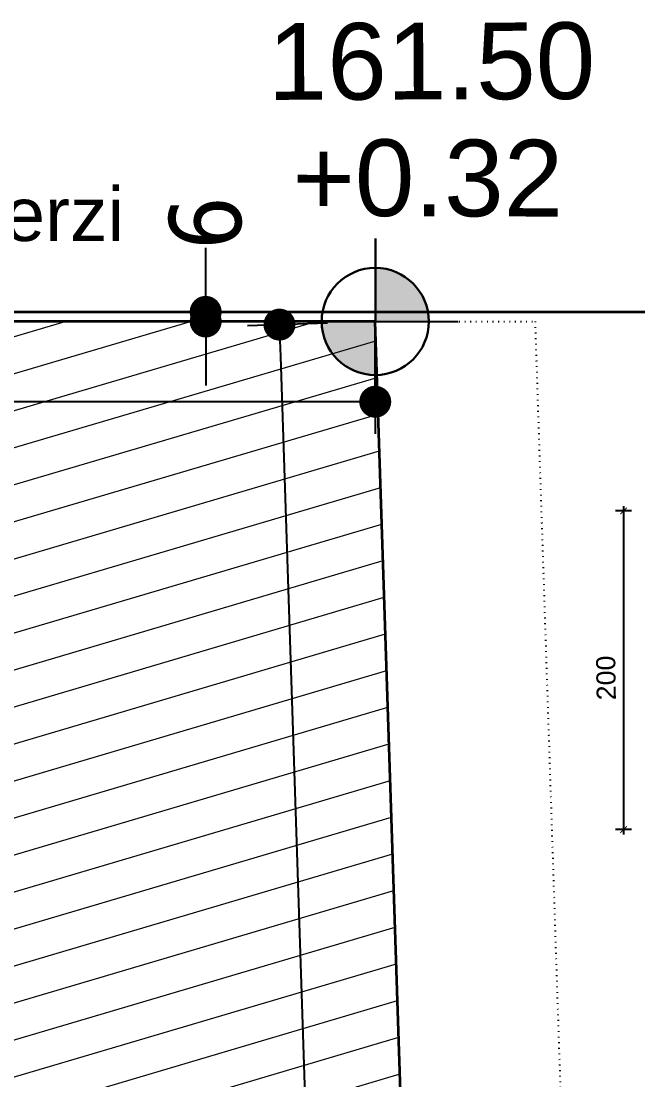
# Model space of a CAD drawing. Extents: x 386248 to 427517, y 4539405 to 4542296.
# Drawn here: x 426117.9 to 426214.4, y 4540809.7 to 4540975.4 of the extents above; entities that cross this region are included whole.
import ezdxf

# ---------------------------------------------------------------- set-up
doc = ezdxf.new("R2010")
doc.units = 0
doc.linetypes.add('ACAD_ISO07W100', pattern=[3.5, 0.5, -3])
doc.layers.add('A_ÇATI', color=4, linetype='Continuous')
doc.layers.add('İÇOLÇÜ', color=31, linetype='Continuous')
for name, color, linetype, lineweight in [('baca', 9, 'Continuous', 25), ('DIŞ 2', 167, 'Continuous', 25), ('DUVAR', 4, 'Continuous', 35), ('GOR1', 51, 'Continuous', 25), ('KOTLAR', 63, 'Continuous', 30), ('tarama_1', 147, 'Continuous', 15), ('ÖLÇÜ', 7, 'Continuous', 25)]:
    doc.layers.add(name, color=color, linetype=linetype, lineweight=lineweight)
doc.styles.add('erkan', font='')
doc.styles.get("Standard").update_dxf_attribs({"font": 'arial.ttf'})
doc.styles.add('VAZ', font='tahoma.ttf')
doc.styles.get('erkan').set_extended_font_data('Arial')
doc.dimstyles.new('VAZİYET', dxfattribs={"dimtxt": 45, "dimasz": 20, "dimexe": 20, "dimexo": 30, "dimgap": 1, "dimtad": 0, "dimdec": 0, "dimtxsty": 'VAZ', "dimblk": 'DOT', "dimcen": 0.09, "dimadec": 0, "dimazin": 0, "dimtfac": 1, "dimtdec": 0, "dimtmove": 0, "dimatfit": 3, "dimldrblk": 'DOT', "dimfxl": 1, "dimtolj": 2, "dimarcsym": 0})

# ---------------------------------------------------------------- blocks, each defined once
blk = doc.blocks.new('_Dot')
at = {"color": 0, "linetype": 'ByBlock', "lineweight": -2}
blk.add_line((-0.5, 0), (-1, 0), dxfattribs=at)
at = {"color": 0, "linetype": 'ByBlock', "const_width": 0.5}
blk.add_lwpolyline([(-0.25, 0, 1), (0.25, 0, 1)], format="xyb", close=True, dxfattribs=at)
blk = doc.blocks.new('*D4135')
at = {"layer": 'Defpoints', "color": 0}
for p in [(2446.881910470782, 2329.779049299582), (2506.86436027498, 2331.754064522684), (2549.487601858564, 1037.259511329234)]:
    blk.add_point(p, dxfattribs=at)
at = {"layer": 'ÖLÇÜ', "color": 0, "lineweight": -2}
for p, q in [((2476.8806094306, 2330.766803006079), (2426.892743241196, 2329.120874955179)), ((2447.540084815185, 2309.789882069996), (2466.102391139767, 1746.041008471096)), ((2488.846977709963, 1055.273663335718), (2470.284671385381, 1619.022536934618)), ((2519.503851014184, 1036.272249812629), (2469.51598482478, 1034.626321761729))]:
    blk.add_line(p, q, dxfattribs=at)
at = {"layer": 'ÖLÇÜ', "color": 0, "linetype": 'ByBlock', "lineweight": -2, "xscale": 20, "yscale": 20, "zscale": 20}
for p, rotation in [((2446.881910470782, 2329.779049299582), 91.88587110501216), ((2489.505152054366, 1035.284496106132), 271.8858711050121)]:
    blk.add_blockref('_Dot', p, dxfattribs=dict(at, rotation=rotation))
at = {"layer": 'ÖLÇÜ', "color": 0, "insert": (2468.193531262574, 1682.531772702857), "char_height": 45, "attachment_point": 5, "rotation": 271.88587110501214, "style": 'VAZ'}
blk.add_mtext('\\A2;1295', dxfattribs=at)
blk = doc.blocks.new('*D4136')
at = {"layer": 'Defpoints', "color": 0}
for p in [(1238.35846838518, 2331.754064522684), (2506.86436027498, 2331.754064522684), (2506.86436027498, 2281.507092107087)]:
    blk.add_point(p, dxfattribs=at)
at = {"layer": 'ÖLÇÜ', "color": 0, "lineweight": -2}
for p, q in [((1238.35846838518, 2301.754064522684), (1238.35846838518, 2261.507092107087)), ((2506.86436027498, 2301.754064522684), (2506.86436027498, 2261.507092107087)), ((1258.35846838518, 2281.507092107087), (1808.735322993613, 2281.507092107087)), ((2486.86436027498, 2281.507092107087), (1936.487505666548, 2281.507092107087))]:
    blk.add_line(p, q, dxfattribs=at)
at = {"layer": 'ÖLÇÜ', "color": 0, "linetype": 'ByBlock', "lineweight": -2, "xscale": 20, "yscale": 20, "zscale": 20, "rotation": 180}
blk.add_blockref('_Dot', (1238.35846838518, 2281.507092107087), dxfattribs=at)
at = {"layer": 'ÖLÇÜ', "color": 0, "linetype": 'ByBlock', "lineweight": -2, "xscale": 20, "yscale": 20, "zscale": 20}
blk.add_blockref('_Dot', (2506.86436027498, 2281.507092107087), dxfattribs=at)
at = {"layer": 'ÖLÇÜ', "color": 0, "insert": (1872.61141433008, 2281.507092107087), "char_height": 45, "attachment_point": 5, "style": 'VAZ'}
blk.add_mtext('\\A2;1269', dxfattribs=at)
blk = doc.blocks.new('KT')
at = {"layer": 'baca', "lineweight": 30}
for points in [[(387017.9776381225, 4544506.505165751, 0.1989123236266191), (386994.2891264954, 4544516.398141923), (386994.1915008384, 4544482.857083995), (387027.7325587645, 4544482.759458337, 0.19891241130171)], [(386960.6504429122, 4544482.954709651, 0.1989124111862461), (386970.4053635542, 4544459.209002238, 0.1989123235822366), (386994.0938751814, 4544449.316026065), (386994.1915008384, 4544482.857083995)]]:
    blk.add_hatch(color=256, dxfattribs=at).paths.add_polyline_path(points)
at = {"layer": 'KOTLAR', "color": 1}
for p, q in [((386994.3423768518, 4544534.693264429), (386994.040624821, 4544431.020903558)), ((386942.3553204052, 4544483.007960008), (387046.0276812677, 4544482.706207979))]:
    blk.add_line(p, q, dxfattribs=at)
blk.add_circle((386994.1915008364, 4544482.857083994), 33.54120000196696, dxfattribs=at)
blk = doc.blocks.new('*D4142')
at = {"layer": 'Defpoints', "color": 0}
for p in [(2400.683414748637, 2337.754064522684), (2406.992099226918, 2337.754064522684), (2406.992099226918, 2331.754064522684)]:
    blk.add_point(p, dxfattribs=at)
at = {"layer": 'ÖLÇÜ', "color": 0, "lineweight": -2}
for p, q in [((2400.683414748637, 2357.754064522684), (2400.683414748637, 2377.754064522684)), ((2376.992099226918, 2337.754064522684), (2380.683414748637, 2337.754064522684)), ((2400.683414748637, 2331.754064522684), (2400.683414748637, 2337.754064522684)), ((2376.992099226918, 2331.754064522684), (2380.683414748637, 2331.754064522684)), ((2400.683414748637, 2311.754064522684), (2400.683414748637, 2291.754064522684))]:
    blk.add_line(p, q, dxfattribs=at)
at = {"layer": 'ÖLÇÜ', "color": 0, "linetype": 'ByBlock', "lineweight": -2, "xscale": 20, "yscale": 20, "zscale": 20}
for p, rotation in [((2400.683414748637, 2337.754064522684), 270), ((2400.683414748637, 2331.754064522684), 90)]:
    blk.add_blockref('_Dot', p, dxfattribs=dict(at, rotation=rotation))
at = {"layer": 'ÖLÇÜ', "color": 0, "insert": (2400.683414748637, 2393.351109519326), "char_height": 45, "attachment_point": 5, "rotation": 90, "style": 'VAZ'}
blk.add_mtext('\\A2;6', dxfattribs=at)
blk = doc.blocks.new('_ArchTick')
at = {"color": 0, "linetype": 'ByBlock', "const_width": 0.15}
blk.add_lwpolyline([(-0.5, -0.5), (0.5, 0.5)], dxfattribs=at)
blk = doc.blocks.new('G$C7BCEB638')
at = {"layer": 'A_ÇATI', "color": 251, "linetype": 'Continuous'}
for p, q in [((22.25845174444839, 242.1005318127573), (12.25845174351707, 242.1005318136886)), ((17.25845174165443, 245.1010318137705), (17.25845174351707, 39.60003181453794)), ((22.25845174444839, 42.60053181368858), (12.25845174351707, 42.60053181368858))]:
    blk.add_line(p, q, dxfattribs=at)
at = {"layer": 'A_ÇATI', "color": 251, "yscale": 4, "zscale": 4}
for p, xscale, rotation in [((17.25845174165443, 242.1005318136886), -3.999999999999998, 270.0000000002664), ((17.25845174444839, 42.60053181368858), -4, 89.99999999999993)]:
    blk.add_blockref('_ArchTick', p, dxfattribs=dict(at, xscale=xscale, rotation=rotation))
at = {"layer": 'A_ÇATI', "color": 251, "lineweight": 25, "insert": (6.314261564519256, 137.5282211238518), "char_height": 12, "attachment_point": 5, "rotation": 90.9311589136745, "style": 'erkan'}
blk.add_mtext('\\A1;200', dxfattribs=at)
blk = doc.blocks.new('G$C4DAE90D5')
at = {"layer": 'tarama_1'}
h = blk.add_hatch(dxfattribs=at)
h.set_pattern_fill('ANSI31', color=251, scale=6.999999999999996, angle=331.4671979795843)
h.set_pattern_definition([(16.46719797958451, (-65181.33354711719, 119848.466840174), (-6.300040090315633, 21.31337889355923), [])])
h.paths.add_polyline_path([(1238.35846838518, 2331.754064522684), (1240.884104319382, 1053.588453695178), (2549.487601858564, 1037.259511329234), (2506.86436027498, 2331.754064522684)])
h.paths.add_polyline_path([(1634.610174786765, 1686.888742618263), (2153.567864511162, 1686.888742618263), (2153.567864511162, 1612.890085801482), (1634.610174786765, 1612.890085801482)], flags=24)
h.paths.add_polyline_path([(1642.423102884553, 1613.555953424424), (2150.001343314303, 1613.555953424424), (2150.001343314303, 1539.557296607643), (1642.423102884553, 1539.557296607643)], flags=24)
h.paths.add_polyline_path([(1615.602597157005, 1884.192952927202), (2166.885337251239, 1884.192952927202), (2166.885337251239, 1672.681871663779), (1615.602597157005, 1672.681871663779)], flags=24)
h.paths.add_polyline_path([(1370.481866850826, 1767.222292951701), (1370.775467242771, 1618.637962475682), (1278.72057644038, 1618.456063402385), (1278.426976048435, 1767.040393878404)], flags=24)
h.paths.add_polyline_path([(1822.391730321711, 1152.63057139078), (1970.632372608337, 1150.780803368044), (1969.486048117639, 1058.914214324859), (1821.245405831013, 1060.763982347595)], flags=24)
h.paths.add_polyline_path([(1798.485322993613, 2327.443962489895), (1946.737505666548, 2327.443962489895), (1946.737505666548, 2235.57022172428), (1798.485322993613, 2235.57022172428)], flags=24)
h.paths.add_polyline_path([(2511.677065992549, 1757.797180153665), (2516.533974941176, 1610.289812206861), (2424.7099965326, 1607.266365252048), (2419.853087583972, 1754.773733198853)], flags=24)
at = {"layer": 'DUVAR'}
blk.add_lwpolyline([(2866.244882483501, 533.2680439911783), (991.6447020950727, 556.6595742478967), (741.3695904626511, 807.4012111909688), (738.3456363477744, 2337.754064522684), (2806.829380581621, 2337.754064522684), (2866.244882483501, 533.2680439911783)], dxfattribs=at)
at = {"layer": 'DUVAR', "color": 102}
blk.add_lwpolyline([(2506.86436027498, 2331.754064522684), (1238.35846838518, 2331.754064522684), (1240.884104319382, 1053.588453695178), (2549.487601858564, 1037.259511329234)], close=True, dxfattribs=at)
at = {"layer": 'İÇOLÇÜ', "color": 202, "linetype": 'ACAD_ISO07W100'}
blk.add_lwpolyline([(1138.35827315948, 2331.754064522684), (2606.91855348018, 2331.754064522684), (2652.877185420133, 935.9616163596511), (1141.079062110279, 954.8260504454374)], close=True, dxfattribs=at)
at = {"layer": 'DIŞ 2'}
blk.add_blockref('G$C7BCEB638', (2645.10655670776, 1971.067323088646), dxfattribs=at)
at = {"layer": 'KOTLAR'}
blk.add_blockref('KT', (-384487.3271405357, -4542151.10301947), dxfattribs=at)
at = {"layer": 'KOTLAR', "color": 1, "linetype": 'Continuous'}
for s, rotation, p in [('161.50', 0.1667664061751286, (2439.612106312998, 2470.464284323156)), ('+0.32', 359.8332335938248, (2454.870422366075, 2397.891720801592))]:
    blk.add_text(s, height=47.99999999999999, rotation=rotation, dxfattribs=at).set_placement(p)
at = {"layer": 'KOTLAR', "color": 251, "linetype": 'Continuous'}
blk.add_text('6cm deprem derzi', height=33.59999999999999, dxfattribs=at).set_placement((1974.026431720704, 2382.132411427796))
at = {"layer": 'ÖLÇÜ', "color": 140}
dim = blk.add_linear_dim(base=(2400.683414748637, 2337.754064522684), p1=(2406.992099226918, 2331.754064522684), p2=(2406.992099226918, 2337.754064522684), angle=90, dimstyle='VAZİYET', override={"dimtxsty": 'VAZ', "dimldrblk": 'Dot'}, dxfattribs=at)
dim.commit()
dim.dimension.update_dxf_attribs({"geometry": '*D4142', "text_midpoint": (2400.683414748637, 2393.351109519326)})
for p1, distance, picture, middle in [((2549.487601858564, 1037.259511329234), 60.014956216301805, '*D4135', (2468.193531262574, 1682.531772702857)), ((1238.35846838518, 2331.754064522684), -50.246972415597156, '*D4136', (1872.61141433008, 2281.507092107087))]:
    dim = blk.add_aligned_dim(p1=p1, p2=(2506.86436027498, 2331.754064522684), distance=distance, dimstyle='VAZİYET', override={"dimtxsty": 'VAZ', "dimldrblk": 'Dot'}, dxfattribs=at)
    dim.commit()
    dim.dimension.update_dxf_attribs({"geometry": picture, "text_midpoint": middle})

msp = doc.modelspace()

# ---------------------------------------------------------------- block references
at = {"layer": 'GOR1', "xscale": 0.25, "yscale": 0.25, "zscale": 0.25}
msp.add_blockref('G$C4DAE90D5', (425546.6121940234, 4540345.423474962), dxfattribs=at)

doc.saveas('drawing.dxf')
